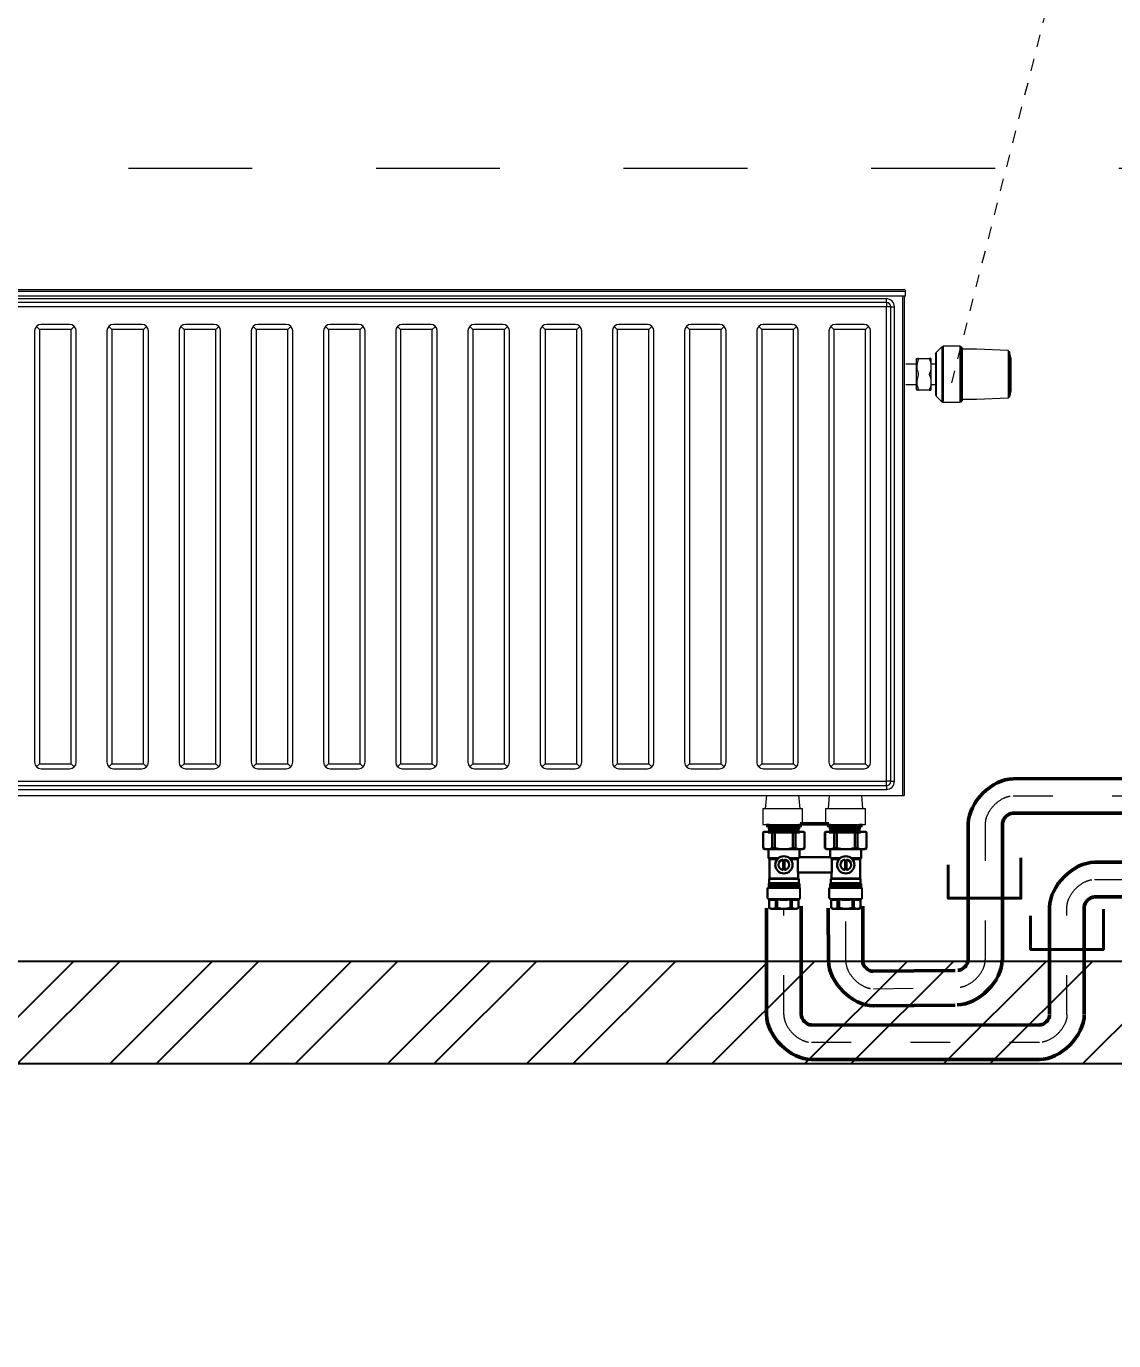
# Model space of a CAD drawing. Header units: millimetres. Extents: x -3929 to 624051, y 52832 to 514950.
# Drawn here: x 23394 to 28664, y 84623 to 90994 of the extents above; entities that cross this region are included whole.
import ezdxf

# ---------------------------------------------------------------- set-up
doc = ezdxf.new("R2010")
doc.units = ezdxf.units.MM
for name, pattern in [('ACAD_ISO03W100', [30, 12, -18]), ('Dash', [11.999999, 6, -6]), ('K5LT32771', [0]), ('K5LT_THIN', [0])]:
    doc.linetypes.add(name, pattern=pattern)
doc.layers.add('RC_A-WALL-PATT_GazBeton', color=252, linetype='Continuous', lineweight=9)
doc.layers.add('Отопление', color=30, linetype='Continuous')
doc.layers.add('стояки', color=7, linetype='Continuous')

# ---------------------------------------------------------------- blocks, each defined once
blk = doc.blocks.new('ТерГ')
at = {"color": 0, "linetype": 'Continuous', "lineweight": 0}
for p, q in [((29.4, -28.9), (35, -23.3)), ((35, -23.3), (36.4, -22.7)), ((35, -76.7), (35, -23.3)), ((36.4, -77.3), (36.4, -22.7)), ((52.5, -22.7), (36.4, -22.7)), ((52.5, -77.3), (52.5, -22.7)), ((53.5, -23.2), (52.5, -22.7)), ((53.5, -76.8), (53.5, -23.2)), ((54.7, -24.4), (53.5, -23.2)), ((54.7, -75.6), (54.7, -24.4)), ((54.8, -24.5), (54.7, -24.4)), ((54.8, -75.5), (54.8, -24.5)), ((68.8, -25.5), (54.8, -25.5)), ((99.3, -27), (68.8, -25.5)), ((10, -35.5), (10.7, -34.7)), ((10, -64.5), (10, -35.5)), ((23.1, -34.7), (12.2, -34.7)), ((24.5, -65.3), (24.5, -34.7)), ((28.8, -30.3), (29.4, -28.9)), ((28.8, -69.7), (28.8, -30.3)), ((29.4, -71.1), (29.4, -28.9)), ((99.3, -73), (99.3, -27)), ((100.7, -28.2), (99.3, -27)), ((100.7, -71.8), (100.7, -28.2)), ((101.8, -34), (100.7, -28.2)), ((101.8, -66), (101.8, -34)), ((10, -40), (0, -40)), ((28.8, -40), (24.5, -40)), ((10, -60), (0, -60)), ((28.8, -60), (24.5, -60)), ((10, -64.5), (10.7, -65.3)), ((12.2, -65.3), (23.1, -65.3)), ((28.8, -69.7), (29.4, -71.1)), ((29.4, -71.1), (35, -76.7)), ((54.7, -75.6), (53.5, -76.8)), ((54.8, -75.5), (54.7, -75.6)), ((68.8, -74.5), (54.8, -74.5)), ((99.3, -73), (68.8, -74.5)), ((100.7, -71.8), (99.3, -73)), ((101.8, -66), (100.7, -71.8)), ((35, -76.7), (36.4, -77.3)), ((52.5, -77.3), (36.4, -77.3)), ((53.5, -76.8), (52.5, -77.3))]:
    blk.add_line(p, q, dxfattribs=at)
for points, knots in [([(12.2, -34.7), (12, -34.7), (11.8, -34.7), (11.4, -34.7), (11.3, -34.7), (10.9, -34.7), (10.7, -34.7), (10.7, -34.7)], [0.01186206, 0.01186206, 0.01186206, 0.01186206, 0.013820214, 0.013820214, 0.015778368, 0.015778368, 0.019694675, 0.019694675, 0.019694675, 0.019694675]), ([(12.2, -49), (11.8, -47.9), (11.4, -46.8), (10.9, -44.6), (10.7, -43.5), (10.7, -42.1), (10.7, -41.8), (10.8, -41.2), (10.8, -40.9), (10.9, -40.1), (11, -39.5), (11.4, -37.8), (11.8, -36.8), (12.2, -35.7)], [0.00000024, 0.00000024, 0.00000024, 0.00000024, 0.00390898, 0.00390898, 0.00781772, 0.00781772, 0.0087949, 0.0087949, 0.00977209, 0.00977209, 0.01172646, 0.01172646, 0.01563519, 0.01563519, 0.01563519, 0.01563519]), ([(12.2, -34.7), (12.3, -34.7), (12.3, -34.7), (12.4, -34.8), (12.4, -34.9), (12.4, -35), (12.4, -35.1), (12.3, -35.4), (12.3, -35.5), (12.2, -35.7)], [0.000000211, 0.000000211, 0.000000211, 0.000000211, 0.000533225, 0.000533225, 0.001066239, 0.001066239, 0.001599253, 0.001599253, 0.002132267, 0.002132267, 0.002132267, 0.002132267]), ([(23.1, -35.7), (23, -35.5), (23, -35.4), (22.9, -35.1), (22.9, -35), (22.9, -34.9), (22.9, -34.8), (23, -34.7), (23, -34.7), (23.1, -34.7)], [0, 0, 0, 0, 0.00053894, 0.00053894, 0.00107788, 0.00107788, 0.00161682, 0.00161682, 0.002155761, 0.002155761, 0.002155761, 0.002155761]), ([(24.5, -39.1), (24.3, -38.5), (24.1, -37.9), (23.7, -36.8), (23.4, -36.2), (23.1, -35.7)], [0.028293495, 0.028293495, 0.028293495, 0.028293495, 0.030391742, 0.030391742, 0.032489988, 0.032489988, 0.032489988, 0.032489988]), ([(12.2, -49), (12.3, -49.1), (12.3, -49.3), (12.4, -49.6), (12.4, -49.8), (12.4, -50.2), (12.4, -50.4), (12.3, -50.7), (12.3, -50.9), (12.2, -51)], [0.000000243, 0.000000243, 0.000000243, 0.000000243, 0.000533257, 0.000533257, 0.001066271, 0.001066271, 0.001599284, 0.001599284, 0.002132298, 0.002132298, 0.002132298, 0.002132298]), ([(23.1, -51), (23, -50.9), (23, -50.7), (22.9, -50.4), (22.9, -50.2), (22.9, -49.8), (22.9, -49.6), (23, -49.3), (23, -49.1), (23.1, -49)], [0, 0, 0, 0, 0.00053894, 0.00053894, 0.00107788, 0.00107788, 0.00161682, 0.00161682, 0.002155761, 0.002155761, 0.002155761, 0.002155761]), ([(23.1, -49), (23.4, -48.4), (23.7, -47.9), (24.1, -46.7), (24.3, -46.2), (24.5, -45.6)], [0.016586525, 0.016586525, 0.016586525, 0.016586525, 0.018684059, 0.018684059, 0.020781593, 0.020781593, 0.020781593, 0.020781593]), ([(12.2, -64.3), (11.8, -63.2), (11.4, -62.2), (10.9, -59.9), (10.7, -58.8), (10.7, -57.4), (10.7, -57.1), (10.8, -56.5), (10.8, -56.2), (10.9, -55.4), (11, -54.8), (11.4, -53.2), (11.8, -52.1), (12.2, -51)], [0.00000024, 0.00000024, 0.00000024, 0.00000024, 0.00390898, 0.00390898, 0.00781772, 0.00781772, 0.0087949, 0.0087949, 0.00977209, 0.00977209, 0.01172646, 0.01172646, 0.01563519, 0.01563519, 0.01563519, 0.01563519]), ([(24.5, -54.4), (24.3, -53.8), (24.1, -53.3), (23.7, -52.1), (23.4, -51.6), (23.1, -51)], [0.028293495, 0.028293495, 0.028293495, 0.028293495, 0.030391742, 0.030391742, 0.032489988, 0.032489988, 0.032489988, 0.032489988]), ([(23.1, -64.3), (23.4, -63.8), (23.7, -63.2), (24.1, -62.1), (24.3, -61.5), (24.5, -60.9)], [0.016586525, 0.016586525, 0.016586525, 0.016586525, 0.018684059, 0.018684059, 0.020781593, 0.020781593, 0.020781593, 0.020781593]), ([(10.7, -65.3), (10.7, -65.3), (10.9, -65.3), (11.3, -65.3), (11.4, -65.3), (11.8, -65.3), (12, -65.3), (12.2, -65.3)], [0.036943231, 0.036943231, 0.036943231, 0.036943231, 0.040838182, 0.040838182, 0.042785658, 0.042785658, 0.044733133, 0.044733133, 0.044733133, 0.044733133]), ([(12.2, -64.3), (12.3, -64.5), (12.3, -64.6), (12.4, -64.9), (12.4, -65), (12.4, -65.1), (12.4, -65.2), (12.3, -65.3), (12.3, -65.3), (12.2, -65.3)], [0.000000421, 0.000000421, 0.000000421, 0.000000421, 0.000533436, 0.000533436, 0.00106645, 0.00106645, 0.001599464, 0.001599464, 0.002132478, 0.002132478, 0.002132478, 0.002132478]), ([(23.1, -65.3), (23, -65.3), (23, -65.3), (22.9, -65.2), (22.9, -65.1), (22.9, -65), (22.9, -64.9), (23, -64.6), (23, -64.5), (23.1, -64.3)], [0, 0, 0, 0, 0.00053894, 0.00053894, 0.00107788, 0.00107788, 0.00161682, 0.00161682, 0.002155761, 0.002155761, 0.002155761, 0.002155761]), ([(24.5, -65.3), (24.4, -65.3), (24.3, -65.3), (24.1, -65.3), (24, -65.3), (23.7, -65.3), (23.4, -65.3), (23.1, -65.3)], [0.026106184, 0.026106184, 0.026106184, 0.026106184, 0.027154617, 0.027154617, 0.028203049, 0.028203049, 0.030299915, 0.030299915, 0.030299915, 0.030299915])]:
    blk.add_open_spline(points, degree=3, knots=knots, dxfattribs=at)
blk.add_open_spline([(23.1, -34.7), (23.7, -34.7), (24.2, -34.7), (24.5, -34.7)], degree=3, dxfattribs=at)

msp = doc.modelspace()

# ---------------------------------------------------------------- hatches: boundary and pattern name
at = {"lineweight": 50}
h = msp.add_hatch(color=7, dxfattribs=at)
h.paths.add_polyline_path([(27135.721, 87099.685, 1), (27125.083, 87099.685, 1)])
h.paths.add_polyline_path([(26995.232, 87099.685, 1), (27005.87, 87099.685, 1)])
h = msp.add_hatch(color=7, dxfattribs=at)
h.paths.add_polyline_path([(27431.174, 87099.685, 1), (27420.535, 87099.685, 1)])
h.paths.add_polyline_path([(27290.684, 87099.685, 1), (27301.323, 87099.685, 1)])
at = {"layer": 'RC_A-WALL-PATT_GazBeton', "lineweight": 25, "ltscale": 10}
h = msp.add_hatch(dxfattribs=at)
h.set_pattern_fill('ANSI32', scale=50)
h.set_pattern_definition([(45, (117078, 310580.54), (-336.7596, 336.7596), []), (45, (117302.5, 310580.54), (-336.7596, 336.7596), [])])
h.paths.add_polyline_path([(31013.478, 86463.331), (21489.307, 86463.331), (21489.307, 85964.46), (31013.478, 85964.46)])

# ---------------------------------------------------------------- linework, layer by layer
at = {"color": 7, "linetype": 'Dash', "lineweight": 20, "ltscale": 10}
msp.add_line((27879.578, 89266.486), (28409.053, 91350.868), dxfattribs=at)
at = {"color": 7, "linetype": 'K5LT32771', "lineweight": 0}
for p, q in [((21874.243, 89718.282), (27646.243, 89718.282)), ((27655.243, 89709.282), (21865.243, 89709.282)), ((27655.243, 89685.282), (21865.243, 89685.282)), ((27562.243, 89673.282), (21958.243, 89673.282)), ((27562.243, 89655.282), (21958.243, 89655.282)), ((27562.243, 89655.282), (27562.243, 89673.282)), ((27562.243, 89655.282), (27562.243, 89634.282)), ((27640.243, 89685.282), (27640.243, 87265.282)), ((27649.243, 89685.282), (27649.243, 87265.282)), ((27655.243, 89685.282), (27655.243, 89709.282)), ((27562.243, 89634.282), (21958.243, 89634.282)), ((27583.243, 89634.282), (27562.243, 89634.282)), ((27562.243, 87334.282), (27562.243, 89634.282)), ((27583.243, 87334.282), (27583.243, 89634.282)), ((27583.243, 89634.282), (27601.243, 89634.282)), ((27601.243, 87334.282), (27601.243, 89634.282)), ((21958.243, 87334.282), (27562.243, 87334.282)), ((21958.243, 87313.282), (27562.243, 87313.282)), ((21958.243, 87295.282), (27562.243, 87295.282)), ((27583.243, 87334.282), (27562.243, 87334.282)), ((27562.243, 87313.282), (27562.243, 87334.282)), ((27562.243, 87313.282), (27562.243, 87295.282)), ((27583.243, 87334.282), (27601.243, 87334.282)), ((21880.243, 87265.282), (27640.243, 87265.282)), ((27640.243, 87265.282), (27649.243, 87265.282))]:
    msp.add_line(p, q, dxfattribs=at)
at = {"color": 7, "linetype": 'K5LT_THIN', "lineweight": 0}
for p, q in [((23443.455, 89539.595), (23458.124, 89524.926)), ((23611.613, 89524.926), (23458.124, 89524.926)), ((23458.124, 89524.926), (23458.124, 87419.282)), ((23603.887, 89548.871), (23465.85, 89548.871)), ((23626.282, 89539.595), (23611.613, 89524.926)), ((23611.613, 87419.282), (23611.613, 89524.926)), ((23793.455, 89539.595), (23808.124, 89524.926)), ((23961.613, 89524.926), (23808.124, 89524.926)), ((23808.124, 89524.926), (23808.124, 87419.282)), ((23953.887, 89548.871), (23815.85, 89548.871)), ((23976.282, 89539.595), (23961.613, 89524.926)), ((23961.613, 87419.282), (23961.613, 89524.926)), ((24143.455, 89539.595), (24158.124, 89524.926)), ((24311.613, 89524.926), (24158.124, 89524.926)), ((24158.124, 89524.926), (24158.124, 87419.282)), ((24303.887, 89548.871), (24165.85, 89548.871)), ((24326.282, 89539.595), (24311.613, 89524.926)), ((24311.613, 87419.282), (24311.613, 89524.926)), ((24493.455, 89539.595), (24508.124, 89524.926)), ((24661.613, 89524.926), (24508.124, 89524.926)), ((24508.124, 89524.926), (24508.124, 87419.282)), ((24653.887, 89548.871), (24515.85, 89548.871)), ((24676.282, 89539.595), (24661.613, 89524.926)), ((24661.613, 87419.282), (24661.613, 89524.926)), ((24843.455, 89539.595), (24858.124, 89524.926)), ((25011.613, 89524.926), (24858.124, 89524.926)), ((24858.124, 89524.926), (24858.124, 87419.282)), ((25003.887, 89548.871), (24865.85, 89548.871)), ((25026.282, 89539.595), (25011.613, 89524.926)), ((25011.613, 87419.282), (25011.613, 89524.926)), ((25193.455, 89539.595), (25208.124, 89524.926)), ((25361.613, 89524.926), (25208.124, 89524.926)), ((25208.124, 89524.926), (25208.124, 87419.282)), ((25353.887, 89548.871), (25215.85, 89548.871)), ((25376.282, 89539.595), (25361.613, 89524.926)), ((25361.613, 87419.282), (25361.613, 89524.926)), ((25543.455, 89539.595), (25558.124, 89524.926)), ((25711.613, 89524.926), (25558.124, 89524.926)), ((25558.124, 89524.926), (25558.124, 87419.282)), ((25703.887, 89548.871), (25565.85, 89548.871)), ((25726.282, 89539.595), (25711.613, 89524.926)), ((25711.613, 87419.282), (25711.613, 89524.926)), ((25893.455, 89539.595), (25908.124, 89524.926)), ((26061.613, 89524.926), (25908.124, 89524.926)), ((25908.124, 89524.926), (25908.124, 87419.282)), ((26053.887, 89548.871), (25915.85, 89548.871)), ((26076.282, 89539.595), (26061.613, 89524.926)), ((26061.613, 87419.282), (26061.613, 89524.926)), ((26243.455, 89539.595), (26258.124, 89524.926)), ((26411.613, 89524.926), (26258.124, 89524.926)), ((26258.124, 89524.926), (26258.124, 87419.282)), ((26403.887, 89548.871), (26265.85, 89548.871)), ((26426.282, 89539.595), (26411.613, 89524.926)), ((26411.613, 87419.282), (26411.613, 89524.926)), ((26593.455, 89539.595), (26608.124, 89524.926)), ((26761.613, 89524.926), (26608.124, 89524.926)), ((26608.124, 89524.926), (26608.124, 87419.282)), ((26753.887, 89548.871), (26615.85, 89548.871)), ((26776.282, 89539.595), (26761.613, 89524.926)), ((26761.613, 87419.282), (26761.613, 89524.926)), ((26943.455, 89539.595), (26958.124, 89524.926)), ((27111.613, 89524.926), (26958.124, 89524.926)), ((26958.124, 89524.926), (26958.124, 87419.282)), ((27103.887, 89548.871), (26965.85, 89548.871)), ((27126.282, 89539.595), (27111.613, 89524.926)), ((27111.613, 87419.282), (27111.613, 89524.926)), ((27293.455, 89539.595), (27308.124, 89524.926)), ((27461.613, 89524.926), (27308.124, 89524.926)), ((27308.124, 89524.926), (27308.124, 87419.282)), ((27453.887, 89548.871), (27315.85, 89548.871)), ((27476.282, 89539.595), (27461.613, 89524.926)), ((27461.613, 87419.282), (27461.613, 89524.926)), ((23434.179, 89517.201), (23434.179, 87427.007)), ((23635.557, 87427.007), (23635.557, 89517.201)), ((23784.179, 89517.201), (23784.179, 87427.007)), ((23985.557, 87427.007), (23985.557, 89517.201)), ((24134.179, 89517.201), (24134.179, 87427.007)), ((24335.557, 87427.007), (24335.557, 89517.201)), ((24484.179, 89517.201), (24484.179, 87427.007)), ((24685.557, 87427.007), (24685.557, 89517.201)), ((24834.179, 89517.201), (24834.179, 87427.007)), ((25035.557, 87427.007), (25035.557, 89517.201)), ((25184.179, 89517.201), (25184.179, 87427.007)), ((25385.557, 87427.007), (25385.557, 89517.201)), ((25534.179, 89517.201), (25534.179, 87427.007)), ((25735.557, 87427.007), (25735.557, 89517.201)), ((25884.179, 89517.201), (25884.179, 87427.007)), ((26085.557, 87427.007), (26085.557, 89517.201)), ((26234.179, 89517.201), (26234.179, 87427.007)), ((26435.557, 87427.007), (26435.557, 89517.201)), ((26584.179, 89517.201), (26584.179, 87427.007)), ((26785.557, 87427.007), (26785.557, 89517.201)), ((26934.179, 89517.201), (26934.179, 87427.007)), ((27135.557, 87427.007), (27135.557, 89517.201)), ((27284.179, 89517.201), (27284.179, 87427.007)), ((27485.557, 87427.007), (27485.557, 89517.201)), ((23443.455, 87404.613), (23458.124, 87419.282)), ((23458.124, 87419.282), (23611.613, 87419.282)), ((23626.282, 87404.613), (23611.613, 87419.282)), ((23793.455, 87404.613), (23808.124, 87419.282)), ((23808.124, 87419.282), (23961.613, 87419.282)), ((23976.282, 87404.613), (23961.613, 87419.282)), ((24143.455, 87404.613), (24158.124, 87419.282)), ((24158.124, 87419.282), (24311.613, 87419.282)), ((24326.282, 87404.613), (24311.613, 87419.282)), ((24493.455, 87404.613), (24508.124, 87419.282)), ((24508.124, 87419.282), (24661.613, 87419.282)), ((24676.282, 87404.613), (24661.613, 87419.282)), ((24843.455, 87404.613), (24858.124, 87419.282)), ((24858.124, 87419.282), (25011.613, 87419.282)), ((25026.282, 87404.613), (25011.613, 87419.282)), ((25193.455, 87404.613), (25208.124, 87419.282)), ((25208.124, 87419.282), (25361.613, 87419.282)), ((25376.282, 87404.613), (25361.613, 87419.282)), ((25543.455, 87404.613), (25558.124, 87419.282)), ((25558.124, 87419.282), (25711.613, 87419.282)), ((25726.282, 87404.613), (25711.613, 87419.282)), ((25893.455, 87404.613), (25908.124, 87419.282)), ((25908.124, 87419.282), (26061.613, 87419.282)), ((26076.282, 87404.613), (26061.613, 87419.282)), ((26243.455, 87404.613), (26258.124, 87419.282)), ((26258.124, 87419.282), (26411.613, 87419.282)), ((26426.282, 87404.613), (26411.613, 87419.282)), ((26593.455, 87404.613), (26608.124, 87419.282)), ((26608.124, 87419.282), (26761.613, 87419.282)), ((26776.282, 87404.613), (26761.613, 87419.282)), ((26943.455, 87404.613), (26958.124, 87419.282)), ((26958.124, 87419.282), (27111.613, 87419.282)), ((27126.282, 87404.613), (27111.613, 87419.282)), ((27293.455, 87404.613), (27308.124, 87419.282)), ((27308.124, 87419.282), (27461.613, 87419.282)), ((27476.282, 87404.613), (27461.613, 87419.282)), ((23465.85, 87395.337), (23603.887, 87395.337)), ((23815.85, 87395.337), (23953.887, 87395.337)), ((24165.85, 87395.337), (24303.887, 87395.337)), ((24515.85, 87395.337), (24653.887, 87395.337)), ((24865.85, 87395.337), (25003.887, 87395.337)), ((25215.85, 87395.337), (25353.887, 87395.337)), ((25565.85, 87395.337), (25703.887, 87395.337)), ((25915.85, 87395.337), (26053.887, 87395.337)), ((26265.85, 87395.337), (26403.887, 87395.337)), ((26615.85, 87395.337), (26753.887, 87395.337)), ((26965.85, 87395.337), (27103.887, 87395.337)), ((27315.85, 87395.337), (27453.887, 87395.337))]:
    msp.add_line(p, q, dxfattribs=at)
at = {"color": 7, "linetype": 'Continuous', "lineweight": 15}
for p, q in [((26980.894, 87265.282), (26975.46, 87203.169)), ((27143.803, 87203.169), (27138.369, 87265.282)), ((27285.706, 87265.282), (27280.272, 87203.169)), ((27448.615, 87203.169), (27443.181, 87265.282)), ((26962.882, 87203.169), (26962.882, 87125.769)), ((26962.882, 87203.169), (27059.297, 87203.169)), ((27059.297, 87203.169), (27156.382, 87203.169)), ((27156.382, 87125.769), (27156.382, 87203.169)), ((27267.693, 87203.169), (27267.693, 87125.769)), ((27267.693, 87203.169), (27364.109, 87203.169)), ((27364.109, 87203.169), (27461.193, 87203.169)), ((27461.193, 87125.769), (27461.193, 87203.169)), ((26962.882, 87125.769), (27059.297, 87125.769)), ((27059.297, 87125.769), (27156.382, 87125.769)), ((27267.693, 87125.769), (27364.109, 87125.769)), ((27364.109, 87125.769), (27461.193, 87125.769))]:
    msp.add_line(p, q, dxfattribs=at)
at = {"color": 7, "lineweight": 50}
for p, q in [((26987.178, 87127.491), (26987.178, 87112.753)), ((26987.178, 87112.753), (27143.775, 87112.753)), ((27143.775, 87127.491), (27282.63, 87127.491)), ((27143.775, 87127.491), (27143.775, 87112.753)), ((27282.63, 87127.491), (27282.63, 87112.753)), ((27282.63, 87112.753), (27439.227, 87112.753)), ((27439.227, 87127.491), (27439.227, 87112.753)), ((26989.13, 87088.875), (26989.13, 87094.365)), ((26989.13, 87094.365), (27141.823, 87094.365)), ((26989.13, 87088.875), (27141.823, 87088.875)), ((27141.823, 87088.875), (27141.823, 87094.365)), ((27284.582, 87088.875), (27284.582, 87094.365)), ((27284.582, 87094.365), (27437.276, 87094.365)), ((27284.582, 87088.875), (27437.276, 87088.875)), ((27437.276, 87088.875), (27437.276, 87094.365))]:
    msp.add_line(p, q, dxfattribs=at)
at = {"color": 7, "lineweight": 30}
for p, q in [((27002.278, 87104.716), (27002.278, 87112.753)), ((27002.278, 87107.006), (27128.675, 87107.006)), ((27005.704, 87101.006), (27125.249, 87101.006)), ((27128.675, 87104.716), (27128.675, 87112.753)), ((27297.731, 87104.716), (27297.731, 87112.753)), ((27297.731, 87107.006), (27424.127, 87107.006)), ((27301.156, 87101.006), (27420.702, 87101.006)), ((27424.127, 87104.716), (27424.127, 87112.753)), ((26992.108, 87088.875), (27138.845, 87088.875)), ((26998.679, 87094.365), (26998.679, 87094.654)), ((26998.679, 87094.365), (27132.274, 87094.365)), ((27132.191, 87094.365), (26998.762, 87094.365)), ((27026.227, 87088.875), (27032.922, 87088.875)), ((27104.726, 87088.875), (27098.031, 87088.875)), ((27134.854, 87094.365), (27132.191, 87094.365)), ((27132.274, 87094.365), (27132.274, 87094.654)), ((27287.56, 87088.875), (27434.297, 87088.875)), ((27294.131, 87094.365), (27294.131, 87094.654)), ((27294.131, 87094.365), (27427.727, 87094.365)), ((27427.643, 87094.365), (27294.215, 87094.365)), ((27321.679, 87088.875), (27328.374, 87088.875)), ((27400.178, 87088.875), (27393.483, 87088.875)), ((27430.307, 87094.365), (27427.643, 87094.365)), ((27427.727, 87094.365), (27427.727, 87094.654)), ((26985.758, 86767.956), (26985.758, 86818.51)), ((27285.668, 86767.984), (27285.668, 86818.539)), ((26992.108, 86763.534), (26986.437, 86767.956)), ((26992.108, 86763.534), (27138.845, 86763.534)), ((26994.226, 86720.57), (26994.226, 86763.534)), ((27001.474, 86716.688), (26994.226, 86720.57)), ((27001.474, 86716.688), (27129.479, 86716.688)), ((27026.227, 86720.57), (27026.227, 86763.534)), ((27026.227, 86763.534), (27032.922, 86763.534)), ((27026.227, 86720.57), (27032.922, 86720.57)), ((27029.476, 86716.688), (27101.476, 86716.688)), ((27032.922, 86720.57), (27032.922, 86763.534)), ((27098.031, 86720.57), (27098.031, 86763.534)), ((27104.726, 86763.534), (27098.031, 86763.534)), ((27104.726, 86720.57), (27098.031, 86720.57)), ((27104.726, 86720.57), (27104.726, 86763.534)), ((27129.479, 86716.688), (27136.727, 86720.57)), ((27136.727, 86720.57), (27136.727, 86763.534)), ((27138.845, 86763.534), (27144.724, 86768.688)), ((27292.031, 86763.562), (27286.36, 86767.984)), ((27292.031, 86763.562), (27438.768, 86763.562)), ((27294.149, 86720.599), (27294.149, 86763.562)), ((27301.397, 86716.717), (27294.149, 86720.599)), ((27301.397, 86716.717), (27429.402, 86716.717)), ((27326.15, 86720.599), (27326.15, 86763.562)), ((27326.15, 86763.562), (27332.845, 86763.562)), ((27326.15, 86720.599), (27332.845, 86720.599)), ((27332.845, 86720.599), (27332.845, 86763.562)), ((27334.024, 86716.717), (27406.024, 86716.717)), ((27397.954, 86720.599), (27397.954, 86763.562)), ((27404.649, 86763.562), (27397.954, 86763.562)), ((27404.649, 86720.599), (27397.954, 86720.599)), ((27404.649, 86720.599), (27404.649, 86763.562)), ((27429.402, 86716.717), (27436.65, 86720.599)), ((27436.65, 86720.599), (27436.65, 86763.562)), ((27438.768, 86763.562), (27444.647, 86768.717))]:
    msp.add_line(p, q, dxfattribs=at)
at = {"color": 0, "linetype": 'Continuous', "lineweight": 30, "extrusion": (0, 1, 0)}
for p, q in [((26967.676, 87088.875), (26964.676, 87085.875)), ((26964.676, 87085.875), (26964.979, 87085.875)), ((26964.676, 87010.875), (26964.676, 87085.875)), ((26964.979, 87010.875), (26964.979, 87085.875)), ((26968.726, 87088.875), (26967.676, 87088.875)), ((27004.727, 87088.875), (26968.726, 87088.875)), ((27008.474, 87085.875), (27008.474, 87010.875)), ((27008.474, 87085.875), (27021.981, 87085.875)), ((27021.981, 87010.875), (27021.981, 87085.875)), ((27108.972, 87085.875), (27108.972, 87010.875)), ((27108.972, 87085.875), (27122.479, 87085.875)), ((27122.479, 87010.875), (27122.479, 87085.875)), ((27162.227, 87088.875), (27126.226, 87088.875)), ((27163.276, 87088.875), (27162.227, 87088.875)), ((27163.276, 87088.875), (27166.276, 87085.875)), ((27165.974, 87085.875), (27165.974, 87010.875)), ((27165.974, 87085.875), (27166.276, 87085.875)), ((27166.276, 87010.875), (27166.276, 87085.875)), ((27267.676, 87088.875), (27264.676, 87085.875)), ((27264.676, 87085.875), (27264.979, 87085.875)), ((27264.676, 87010.875), (27264.676, 87085.875)), ((27264.979, 87010.875), (27264.979, 87085.875)), ((27268.726, 87088.875), (27267.676, 87088.875)), ((27304.727, 87088.875), (27268.726, 87088.875)), ((27308.474, 87085.875), (27308.474, 87010.875)), ((27308.474, 87085.875), (27321.981, 87085.875)), ((27321.981, 87010.875), (27321.981, 87085.875)), ((27408.972, 87085.875), (27408.972, 87010.875)), ((27408.972, 87085.875), (27422.479, 87085.875)), ((27422.479, 87010.875), (27422.479, 87085.875)), ((27462.227, 87088.875), (27426.226, 87088.875)), ((27463.276, 87088.875), (27462.227, 87088.875)), ((27463.276, 87088.875), (27466.276, 87085.875)), ((27465.974, 87085.875), (27465.974, 87010.875)), ((27465.974, 87085.875), (27466.276, 87085.875)), ((27466.276, 87010.875), (27466.276, 87085.875)), ((26964.676, 87010.875), (26964.979, 87010.875)), ((26973.676, 87004.875), (26964.676, 87010.875)), ((26973.676, 87004.875), (26980.432, 87004.875)), ((26980.432, 87004.875), (26993.021, 87004.875)), ((26990.476, 86962.577), (26990.476, 87004.875)), ((26993.021, 87004.875), (27052.887, 87004.875)), ((27008.474, 87010.875), (27021.981, 87010.875)), ((27052.887, 87004.875), (27078.066, 87004.875)), ((27078.066, 87004.875), (27137.932, 87004.875)), ((27108.972, 87010.875), (27122.479, 87010.875)), ((27137.932, 87004.875), (27150.521, 87004.875)), ((27140.476, 86967.077), (27140.476, 87004.875)), ((27150.521, 87004.875), (27157.276, 87004.875)), ((27157.276, 87004.875), (27166.276, 87010.875)), ((27165.974, 87010.875), (27166.276, 87010.875)), ((27264.676, 87010.875), (27264.979, 87010.875)), ((27273.676, 87004.875), (27264.676, 87010.875)), ((27273.676, 87004.875), (27280.432, 87004.875)), ((27280.432, 87004.875), (27293.021, 87004.875)), ((27290.476, 86967.077), (27290.476, 87004.875)), ((27293.021, 87004.875), (27352.887, 87004.875)), ((27308.474, 87010.875), (27321.981, 87010.875)), ((27352.887, 87004.875), (27378.066, 87004.875)), ((27378.066, 87004.875), (27437.932, 87004.875)), ((27408.972, 87010.875), (27422.479, 87010.875)), ((27437.932, 87004.875), (27450.521, 87004.875)), ((27440.476, 86962.577), (27440.476, 87004.875)), ((27450.521, 87004.875), (27457.276, 87004.875)), ((27457.276, 87004.875), (27466.276, 87010.875)), ((27465.974, 87010.875), (27466.276, 87010.875)), ((26990.476, 86962.577), (27039.496, 86962.577)), ((26996.476, 86956.577), (26990.476, 86962.577)), ((26996.476, 86956.577), (27033.305, 86956.577)), ((26996.476, 86863.875), (26996.476, 86956.577)), ((27062.476, 86904.254), (27062.476, 86954.9)), ((27068.476, 86954.9), (27068.476, 86904.254)), ((27091.457, 86962.577), (27138.682, 86962.577)), ((27097.648, 86956.577), (27132.475, 86956.577)), ((27132.475, 86898.077), (27132.475, 86956.577)), ((27291.215, 86967.077), (27139.738, 86967.077)), ((27292.271, 86962.577), (27339.496, 86962.577)), ((27298.478, 86898.077), (27298.478, 86956.577)), ((27298.478, 86956.577), (27333.305, 86956.577)), ((27362.476, 86904.254), (27362.476, 86954.9)), ((27368.476, 86954.9), (27368.476, 86904.254)), ((27391.457, 86962.577), (27440.476, 86962.577)), ((27397.648, 86956.577), (27434.476, 86956.577)), ((27434.476, 86956.577), (27440.476, 86962.577)), ((27434.476, 86863.875), (27434.476, 86956.577)), ((26996.476, 86863.875), (26993.476, 86860.875)), ((26993.476, 86860.875), (27137.476, 86860.875)), ((26993.476, 86839.875), (26993.476, 86860.875)), ((26996.476, 86863.875), (27134.476, 86863.875)), ((27297.28, 86892.077), (27133.673, 86892.077)), ((27134.476, 86863.875), (27134.476, 86892.077)), ((27134.476, 86863.875), (27137.476, 86860.875)), ((27137.476, 86839.875), (27137.476, 86860.875)), ((27296.476, 86863.875), (27293.476, 86860.875)), ((27293.476, 86860.875), (27437.476, 86860.875)), ((27293.476, 86839.875), (27293.476, 86860.875)), ((27296.476, 86863.875), (27296.476, 86892.077)), ((27296.476, 86863.875), (27434.476, 86863.875)), ((27434.476, 86863.875), (27437.476, 86860.875)), ((27437.476, 86839.875), (27437.476, 86860.875)), ((26993.476, 86839.875), (26990.476, 86836.875)), ((26990.476, 86836.875), (27140.476, 86836.875)), ((26990.476, 86833.875), (27140.476, 86833.875)), ((26990.476, 86827.875), (27140.476, 86827.875)), ((26990.476, 86821.875), (27140.476, 86821.875)), ((26993.476, 86839.875), (27137.476, 86839.875)), ((27137.476, 86839.875), (27140.476, 86836.875)), ((27140.462, 86818.388), (27140.476, 86836.875)), ((27290.455, 86818.535), (27290.476, 86836.875)), ((27293.476, 86839.875), (27290.476, 86836.875)), ((27290.476, 86836.875), (27440.476, 86836.875)), ((27290.476, 86833.875), (27440.476, 86833.875)), ((27290.476, 86827.875), (27440.476, 86827.875)), ((27290.476, 86821.875), (27440.476, 86821.875)), ((27293.476, 86839.875), (27437.476, 86839.875)), ((27437.476, 86839.875), (27440.476, 86836.875)), ((27440.486, 86818.361), (27440.476, 86836.875))]:
    msp.add_line(p, q, dxfattribs=at)
for p, q in [((26987.183, 87088.875), (27143.77, 87088.875)), ((27282.625, 87088.875), (27439.222, 87088.875)), ((26985.758, 86818.511), (27143.775, 86818.385)), ((26990.476, 86836.875), (26990.462, 86818.508)), ((27144.724, 86818.385), (27143.775, 86818.385)), ((27144.724, 86768.688), (27144.724, 86818.385)), ((27285.668, 86818.539), (27287.178, 86818.539)), ((27287.178, 86818.539), (27444.647, 86818.356)), ((27444.647, 86768.717), (27444.647, 86818.357))]:
    msp.add_line(p, q)
at = {"color": 7, "linetype": 'Dash', "lineweight": 20, "ltscale": 100}
msp.add_lwpolyline([(21488.86, 90306.159), (31013.478, 90306.159), (31013.478, 86463.331), (21488.86, 86463.331)], close=True, dxfattribs=at)
at = {"color": 7, "lineweight": 30}
for centre in [(27000.551, 87099.685), (27130.402, 87099.685), (27296.003, 87099.685), (27425.854, 87099.685)]:
    msp.add_circle(centre, 5.319, dxfattribs=at)
at = {"color": 0, "linetype": 'Continuous', "lineweight": 30}
for centre in [(27065.476, 86929.577), (27365.476, 86929.577)]:
    msp.add_circle(centre, 42, dxfattribs=at)
at = {"color": 7, "linetype": 'K5LT32771', "lineweight": 0}
for centre, radius, start, end in [((27646.243, 89709.282), 9, 0, 90), ((27646.243, 89709.282), 9, 0, 90), ((27562.243, 89634.282), 39, 0, 90), ((27562.243, 89634.282), 21, 0, 90), ((27562.243, 87334.282), 21, 270, 0), ((27562.243, 87334.282), 39, 270, 0)]:
    msp.add_arc(centre, radius, start, end, dxfattribs=at)
at = {"color": 7, "linetype": 'K5LT_THIN', "lineweight": 0}
for centre, start, end in [((23465.85, 89517.201), 90, 180), ((23603.887, 89517.201), 0, 90), ((23815.85, 89517.201), 90, 180), ((23953.887, 89517.201), 0, 90), ((24165.85, 89517.201), 90, 180), ((24303.887, 89517.201), 0, 90), ((24515.85, 89517.201), 90, 180), ((24653.887, 89517.201), 0, 90), ((24865.85, 89517.201), 90, 180), ((25003.887, 89517.201), 0, 90), ((25215.85, 89517.201), 90, 180), ((25353.887, 89517.201), 0, 90), ((25565.85, 89517.201), 90, 180), ((25703.887, 89517.201), 0, 90), ((25915.85, 89517.201), 90, 180), ((26053.887, 89517.201), 0, 90), ((26265.85, 89517.201), 90, 180), ((26403.887, 89517.201), 0, 90), ((26615.85, 89517.201), 90, 180), ((26753.887, 89517.201), 0, 90), ((26965.85, 89517.201), 90, 180), ((27103.887, 89517.201), 0, 90), ((27315.85, 89517.201), 90, 180), ((27453.887, 89517.201), 0, 90), ((23465.85, 87427.007), 180, 270), ((23603.887, 87427.007), 270, 0), ((23815.85, 87427.007), 180, 270), ((23953.887, 87427.007), 270, 0), ((24165.85, 87427.007), 180, 270), ((24303.887, 87427.007), 270, 0), ((24515.85, 87427.007), 180, 270), ((24653.887, 87427.007), 270, 0), ((24865.85, 87427.007), 180, 270), ((25003.887, 87427.007), 270, 0), ((25215.85, 87427.007), 180, 270), ((25353.887, 87427.007), 270, 0), ((25565.85, 87427.007), 180, 270), ((25703.887, 87427.007), 270, 0), ((25915.85, 87427.007), 180, 270), ((26053.887, 87427.007), 270, 0), ((26265.85, 87427.007), 180, 270), ((26403.887, 87427.007), 270, 0), ((26615.85, 87427.007), 180, 270), ((26753.887, 87427.007), 270, 0), ((26965.85, 87427.007), 180, 270), ((27103.887, 87427.007), 270, 0), ((27315.85, 87427.007), 180, 270), ((27453.887, 87427.007), 270, 0)]:
    msp.add_arc(centre, 31.67, start, end, dxfattribs=at)
at = {"color": 0, "linetype": 'Continuous', "lineweight": 30}
for centre, start, end in [((27065.476, 86929.577), 96.756327, 263.243673), ((27065.476, 86929.577), 276.756327, 83.243673), ((27365.476, 86929.577), 96.756327, 263.243673), ((27365.476, 86929.577), 276.756327, 83.243673)]:
    msp.add_arc(centre, 25.5, start, end, dxfattribs=at)
at = {"color": 7, "lineweight": 30}
for centre, radius, start, end in [((27010.226, 86794.567), 34.915, 242.7246596, 297.2753404), ((27010.226, 86751.603), 34.915, 242.7246596, 297.2753404), ((27065.476, 86898.091), 138.44, 256.3993284, 283.6006716), ((27065.476, 86855.128), 138.44, 256.3993284, 283.6006716), ((27120.726, 86794.567), 34.915, 242.7246596, 297.2753404), ((27120.726, 86751.603), 34.915, 242.7246596, 297.2753404), ((27310.149, 86794.596), 34.915, 242.7246596, 297.2753404), ((27310.149, 86751.632), 34.915, 242.7246596, 297.2753404), ((27365.399, 86898.12), 138.44, 256.3993284, 283.6006716), ((27365.399, 86855.156), 138.44, 256.3993284, 283.6006716), ((27420.649, 86794.596), 34.915, 242.7246596, 297.2753404), ((27420.649, 86751.632), 34.915, 242.7246596, 297.2753404)]:
    msp.add_arc(centre, radius, start, end, dxfattribs=at)
at = {"color": 0, "linetype": 'Continuous', "lineweight": 30}
for points, weights in [([(26964.979, 87085.875), (26966.881, 87087.516), (26968.726, 87088.875)], [1, 1.00071281031, 1]), ([(27004.727, 87088.875), (27006.572, 87087.516), (27008.474, 87085.875)], [1, 1.00071281031, 1]), ([(27021.981, 87085.875), (27025.785, 87087.516), (27029.475, 87088.875)], [1, 1.00071281031, 1]), ([(27101.478, 87088.875), (27105.168, 87087.516), (27108.972, 87085.875)], [1, 1.00071281031, 1]), ([(27122.479, 87085.875), (27124.381, 87087.516), (27126.226, 87088.875)], [1, 1.00071281031, 1]), ([(27162.227, 87088.875), (27164.072, 87087.516), (27165.974, 87085.875)], [1, 1.00071281031, 1]), ([(27264.979, 87085.875), (27266.881, 87087.516), (27268.726, 87088.875)], [1, 1.00071281031, 1]), ([(27304.727, 87088.875), (27306.572, 87087.516), (27308.474, 87085.875)], [1, 1.00071281031, 1]), ([(27321.981, 87085.875), (27325.785, 87087.516), (27329.475, 87088.875)], [1, 1.00071281031, 1]), ([(27401.478, 87088.875), (27405.168, 87087.516), (27408.972, 87085.875)], [1, 1.00071281031, 1]), ([(27422.479, 87085.875), (27424.381, 87087.516), (27426.226, 87088.875)], [1, 1.00071281031, 1]), ([(27462.227, 87088.875), (27464.072, 87087.516), (27465.974, 87085.875)], [1, 1.00071281031, 1]), ([(26980.432, 87004.875), (26973.066, 87006.222), (26964.979, 87010.875)], [1, 1.0131294808, 1]), ([(27008.474, 87010.875), (27000.387, 87006.222), (26993.021, 87004.875)], [1, 1.0131294808, 1]), ([(27052.887, 87004.875), (27038.156, 87006.222), (27021.981, 87010.875)], [1, 1.0131294808, 1]), ([(27108.972, 87010.875), (27092.797, 87006.222), (27078.066, 87004.875)], [1, 1.0131294808, 1]), ([(27137.932, 87004.875), (27130.566, 87006.222), (27122.479, 87010.875)], [1, 1.0131294808, 1]), ([(27165.974, 87010.875), (27157.887, 87006.222), (27150.521, 87004.875)], [1, 1.0131294808, 1]), ([(27280.432, 87004.875), (27273.066, 87006.222), (27264.979, 87010.875)], [1, 1.0131294808, 1]), ([(27308.474, 87010.875), (27300.387, 87006.222), (27293.021, 87004.875)], [1, 1.0131294808, 1]), ([(27352.887, 87004.875), (27338.156, 87006.222), (27321.981, 87010.875)], [1, 1.0131294808, 1]), ([(27408.972, 87010.875), (27392.797, 87006.222), (27378.066, 87004.875)], [1, 1.0131294808, 1]), ([(27437.932, 87004.875), (27430.566, 87006.222), (27422.479, 87010.875)], [1, 1.0131294808, 1]), ([(27465.974, 87010.875), (27457.887, 87006.222), (27450.521, 87004.875)], [1, 1.0131294808, 1]), ([(27132.475, 86956.577), (27134.715, 86958.752), (27137.101, 86961.077)], [1.00000029359, 1.00052746563, 1]), ([(27298.478, 86956.577), (27296.238, 86958.752), (27293.852, 86961.077)], [1, 1.00052731883, 1])]:
    msp.add_rational_spline(points, weights, degree=2, dxfattribs=at)
for points, knots in [([(27137.101, 86961.077), (27137.491, 86961.457), (27137.891, 86961.839), (27138.421, 86962.335), (27138.552, 86962.456), (27138.682, 86962.577)], [3.729994353, 3.729994353, 3.729994353, 3.729994353, 3.986333426, 3.986333426, 4.069849117, 4.069849117, 4.069849117, 4.069849117]), ([(27138.682, 86962.577), (27138.697, 86962.846), (27138.717, 86963.112), (27138.807, 86964.106), (27138.905, 86964.777), (27139.118, 86965.844), (27139.247, 86966.308), (27139.504, 86966.925), (27139.631, 86967.077), (27139.738, 86967.077)], [0.24488979, 0.24488979, 0.24488979, 0.24488979, 0.37685562, 0.37685562, 0.75371124, 0.75371124, 1.13623361, 1.13623361, 1.51875598, 1.51875598, 1.51875598, 1.51875598]), ([(27292.271, 86962.577), (27292.256, 86962.846), (27292.236, 86963.112), (27292.146, 86964.106), (27292.048, 86964.777), (27291.835, 86965.844), (27291.706, 86966.308), (27291.449, 86966.925), (27291.322, 86967.077), (27291.215, 86967.077)], [0.24488979, 0.24488979, 0.24488979, 0.24488979, 0.37685562, 0.37685562, 0.75371124, 0.75371124, 1.13623361, 1.13623361, 1.51875598, 1.51875598, 1.51875598, 1.51875598]), ([(27293.852, 86961.077), (27293.462, 86961.457), (27293.062, 86961.839), (27292.532, 86962.335), (27292.401, 86962.456), (27292.271, 86962.577)], [3.729994353, 3.729994353, 3.729994353, 3.729994353, 3.986333426, 3.986333426, 4.069849117, 4.069849117, 4.069849117, 4.069849117]), ([(27133.673, 86892.077), (27133.556, 86892.077), (27133.418, 86892.229), (27133.138, 86892.846), (27132.997, 86893.311), (27132.765, 86894.378), (27132.658, 86895.048), (27132.512, 86896.521), (27132.475, 86897.323), (27132.475, 86898.077)], [-1.52101022, -1.52101022, -1.52101022, -1.52101022, -1.1373977, -1.1373977, -0.75378518, -0.75378518, -0.37689259, -0.37689259, 0, 0, 0, 0]), ([(27297.28, 86892.077), (27297.397, 86892.077), (27297.535, 86892.229), (27297.815, 86892.846), (27297.956, 86893.311), (27298.188, 86894.378), (27298.295, 86895.048), (27298.441, 86896.521), (27298.478, 86897.323), (27298.478, 86898.077)], [-1.52101022, -1.52101022, -1.52101022, -1.52101022, -1.1373977, -1.1373977, -0.75378518, -0.75378518, -0.37689259, -0.37689259, 0, 0, 0, 0])]:
    msp.add_open_spline(points, degree=3, knots=knots, dxfattribs=at)
at = {"color": 0}
msp.add_solid([(27001.088, 87156.532), (27000.919, 87156.631), (27001.111, 87156.593)], dxfattribs=at)
at = {"layer": 'RC_A-WALL-PATT_GazBeton', "color": 7, "lineweight": 25, "ltscale": 10}
msp.add_lwpolyline([(21489.307, 86463.331), (31013.478, 86463.331), (31013.478, 85964.46), (21489.307, 85964.46)], close=True, dxfattribs=at)
at = {"layer": 'Отопление', "color": 5, "lineweight": 50, "true_color": 0x0000ff}
for points in [[(28177.279, 87346.872), (28936.922, 87347.753)], [(28174.874, 87179.458), (28936.922, 87180.15)], [(27958.254, 86466.619), (27959.49, 87129.317)], [(28125.849, 86466.66), (28124.874, 87129.458)], [(27282.084, 86462.437), (27279.859, 86720.151)], [(27447.463, 86463.331), (27447.463, 86729.224)], [(27497.463, 86413.331), (27895.749, 86417.639)], [(27498.734, 86245.923), (27895.749, 86250.036)]]:
    msp.add_lwpolyline(points, dxfattribs=at)
at = {"layer": 'Отопление', "color": 5, "linetype": 'ACAD_ISO03W100', "lineweight": 13, "ltscale": 16, "true_color": 0x0000ff}
for points in [[(28177.189, 87264.003), (28947.115, 87263.952)], [(28043.049, 86468.452), (28042.978, 87129.389)], [(27365.57, 86462.667), (27365.348, 86716.717)], [(27499.778, 86328.787), (27905.941, 86333.837)]]:
    msp.add_lwpolyline(points, dxfattribs=at)
at = {"layer": 'Отопление', "color": 1, "lineweight": 50, "true_color": 0xff0000}
for points in [[(28571.444, 86941.925), (28807.392, 86942.225)], [(26981.324, 86203.229), (26981.675, 86720.004)], [(27149.279, 86203.385), (27149.279, 86729.077)], [(28352.896, 86206.833), (28353.663, 86724.479)], [(28520.491, 86206.874), (28521.617, 86724.324)], [(28571.268, 86774.323), (28807.548, 86774.619)], [(27198.929, 86153.385), (28303.912, 86152.795)], [(27199.105, 85985.783), (28304.068, 85985.19)]]:
    msp.add_lwpolyline(points, dxfattribs=at)
at = {"layer": 'Отопление', "color": 1, "linetype": 'ACAD_ISO03W100', "lineweight": 13, "ltscale": 16, "true_color": 0xff0000}
for points in [[(28571.356, 86858.583), (28807.392, 86858.555)], [(27065.259, 86203.385), (27065.477, 86716.688)], [(28437.671, 86203.385), (28437.598, 86724.323)], [(27199.018, 86069.125), (28303.912, 86069.125)]]:
    msp.add_lwpolyline(points, dxfattribs=at)
at = {"layer": 'Отопление', "color": 5, "lineweight": 50, "true_color": 0x0000ff}
for points in [[(27959.49, 87129.317), (27959.606, 87231.929), (28074.667, 87346.753), (28177.279, 87346.872)], [(28124.874, 87129.458), (28124.853, 87153.029), (28151.303, 87179.437), (28174.874, 87179.458)], [(27282.079, 86463.472), (27282.195, 86360.861), (27397.257, 86246.037), (27499.868, 86245.917)], [(27447.463, 86463.331), (27447.442, 86439.761), (27473.892, 86413.353), (27497.463, 86413.331)], [(28123.64, 86468.523), (28123.524, 86365.911), (28008.462, 86251.087), (27905.851, 86250.968)], [(27958.256, 86468.382), (27958.277, 86444.812), (27931.826, 86418.403), (27908.256, 86418.382)]]:
    msp.add_open_spline(points, degree=3, dxfattribs=at)
at = {"layer": 'Отопление', "color": 5, "linetype": 'ACAD_ISO03W100', "lineweight": 13, "ltscale": 16, "true_color": 0x0000ff}
for points in [[(28042.978, 87129.389), (28042.974, 87192.751), (28113.826, 87264.007), (28177.189, 87264.003)], [(27365.567, 86463.401), (27365.563, 86400.038), (27436.415, 86328.782), (27499.778, 86328.787)], [(28040.152, 86468.452), (28040.156, 86405.089), (27969.304, 86333.833), (27905.941, 86333.837)]]:
    msp.add_open_spline(points, degree=3, dxfattribs=at)
at = {"layer": 'Отопление', "color": 1, "lineweight": 50, "true_color": 0xff0000}
for points in [[(28353.663, 86724.479), (28353.776, 86827.063), (28468.86, 86941.795), (28571.444, 86941.925)], [(28521.617, 86724.324), (28521.656, 86747.812), (28547.78, 86774.294), (28571.268, 86774.323)], [(26981.324, 86203.229), (26981.438, 86100.645), (27096.521, 85985.914), (27199.105, 85985.783)], [(27149.279, 86203.385), (27149.317, 86179.897), (27175.441, 86153.415), (27198.929, 86153.385)], [(28521.606, 86203.229), (28521.492, 86100.645), (28406.408, 85985.914), (28303.825, 85985.783)], [(28353.651, 86203.385), (28353.613, 86179.897), (28327.488, 86153.415), (28304, 86153.385)]]:
    msp.add_open_spline(points, degree=3, dxfattribs=at)
at = {"layer": 'Отопление', "color": 1, "linetype": 'ACAD_ISO03W100', "lineweight": 13, "ltscale": 16, "true_color": 0xff0000}
for points in [[(28437.598, 86724.323), (28437.591, 86787.496), (28508.184, 86858.591), (28571.356, 86858.583)], [(27065.259, 86203.385), (27065.253, 86140.212), (27135.845, 86069.117), (27199.018, 86069.125)], [(28437.671, 86203.385), (28437.677, 86140.212), (28367.085, 86069.117), (28303.912, 86069.125)]]:
    msp.add_open_spline(points, degree=3, dxfattribs=at)
at = {"layer": 'стояки', "color": 7, "lineweight": 40}
for points in [[(27862.359, 86930.221), (27862.359, 86767.795), (28214.773, 86767.795), (28214.773, 86962.707)], [(28261.419, 86681.835), (28261.419, 86519.409), (28613.834, 86519.409), (28613.834, 86714.321)]]:
    msp.add_lwpolyline(points, dxfattribs=at)

# ---------------------------------------------------------------- block references
at = {"color": 7, "lineweight": 25, "ltscale": 100, "xscale": -5.000000001018634, "yscale": 5.000000001018634, "zscale": 5.000000001018634, "rotation": 180}
msp.add_blockref('ТерГ', (27655.884, 89056.977), dxfattribs=at)

doc.saveas('drawing.dxf')
